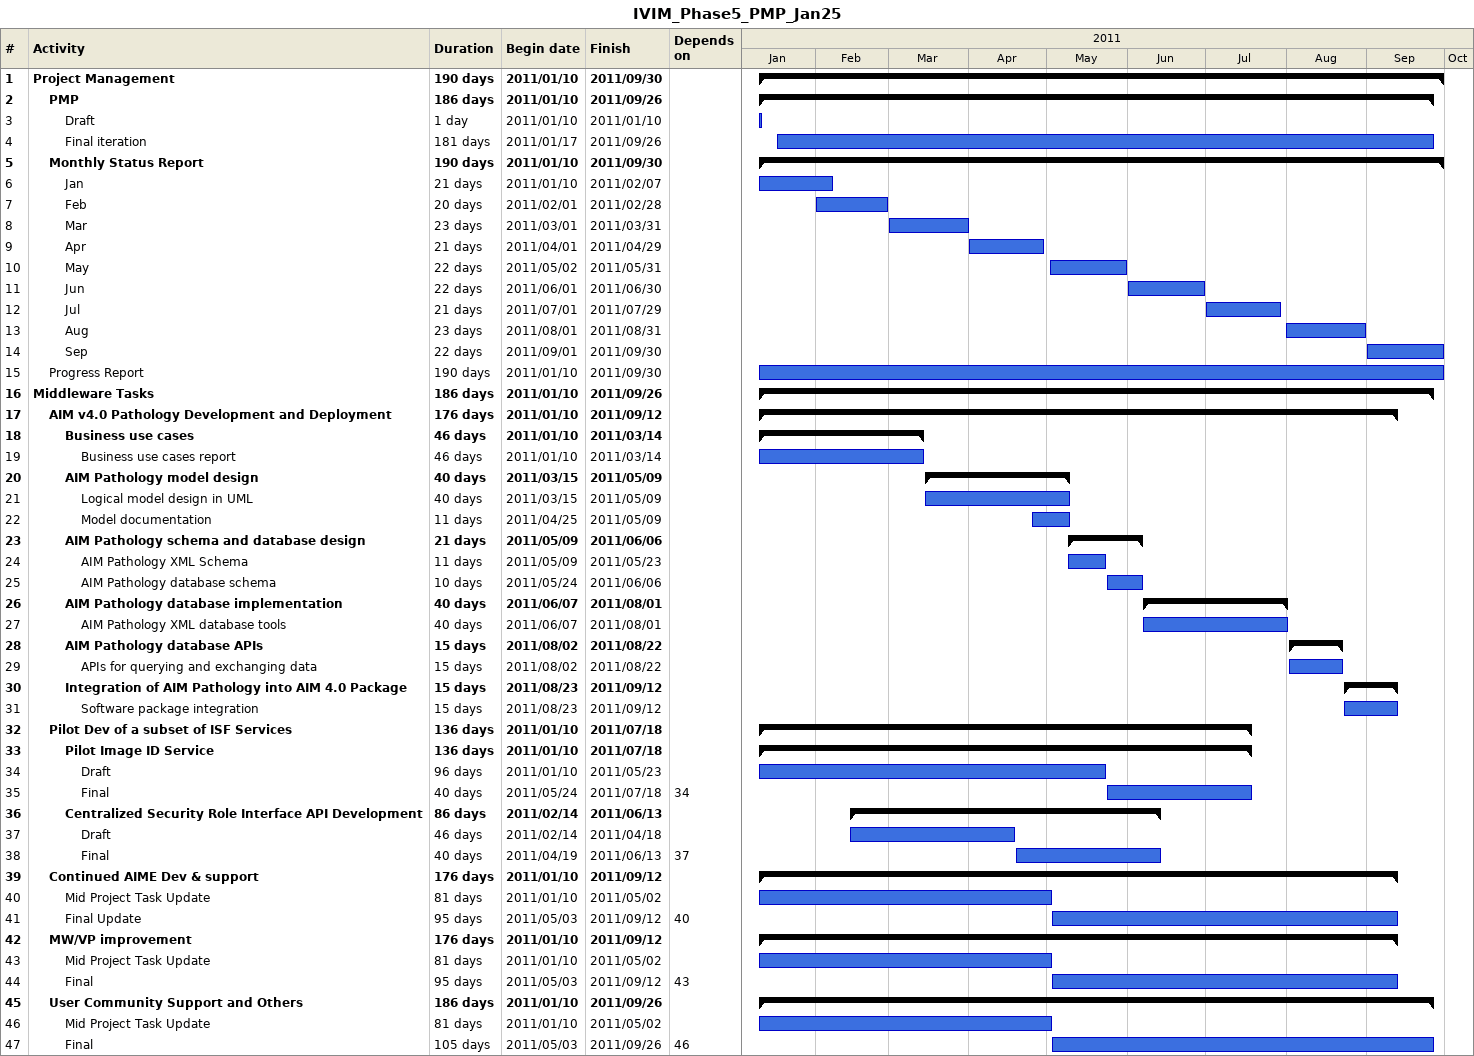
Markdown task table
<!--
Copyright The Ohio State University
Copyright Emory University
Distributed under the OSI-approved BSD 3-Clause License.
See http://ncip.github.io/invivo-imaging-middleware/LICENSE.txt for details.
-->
IVIM_Phase5_PMP_Jan25

| ID | Level | Task | Duration | Start | Finish | Predecessors |
|---|---|---|---|---|---|---|
| 1 | 1 | **Project Management** | 190d | 2011-01-10 | 2011-09-30 |  |
| 2 | 2 | **PMP** | 186d | 2011-01-10 | 2011-09-26 |  |
| 3 | 3 | Draft | 1d | 2011-01-10 | 2011-01-10 |  |
| 4 | 3 | Final iteration | 181d | 2011-01-17 | 2011-09-26 |  |
| 5 | 2 | **Monthly Status Report** | 190d | 2011-01-10 | 2011-09-30 |  |
| 6 | 3 | Jan | 21d | 2011-01-10 | 2011-02-07 |  |
| 7 | 3 | Feb | 20d | 2011-02-01 | 2011-02-28 |  |
| 8 | 3 | Mar | 23d | 2011-03-01 | 2011-03-31 |  |
| 9 | 3 | Apr | 21d | 2011-04-01 | 2011-04-29 |  |
| 10 | 3 | May | 22d | 2011-05-02 | 2011-05-31 |  |
| 11 | 3 | Jun | 22d | 2011-06-01 | 2011-06-30 |  |
| 12 | 3 | Jul | 21d | 2011-07-01 | 2011-07-29 |  |
| 13 | 3 | Aug | 23d | 2011-08-01 | 2011-08-31 |  |
| 14 | 3 | Sep | 22d | 2011-09-01 | 2011-09-30 |  |
| 15 | 2 | Progress Report | 190d | 2011-01-10 | 2011-09-30 |  |
| 16 | 1 | **Middleware Tasks** | 186d | 2011-01-10 | 2011-09-26 |  |
| 17 | 2 | **AIM v4.0 Pathology Development and Deployment** | 176d | 2011-01-10 | 2011-09-12 |  |
| 18 | 3 | **Business use cases** | 46d | 2011-01-10 | 2011-03-14 |  |
| 19 | 4 | Business use cases report | 46d | 2011-01-10 | 2011-03-14 |  |
| 20 | 3 | **AIM Pathology model design** | 40d | 2011-03-15 | 2011-05-09 |  |
| 21 | 4 | Logical model design in UML | 40d | 2011-03-15 | 2011-05-09 |  |
| 22 | 4 | Model documentation | 11d | 2011-04-25 | 2011-05-09 |  |
| 23 | 3 | **AIM Pathology schema and database design** | 21d | 2011-05-09 | 2011-06-06 |  |
| 24 | 4 | AIM Pathology XML Schema | 11d | 2011-05-09 | 2011-05-23 |  |
| 25 | 4 | AIM Pathology database schema | 10d | 2011-05-24 | 2011-06-06 |  |
| 26 | 3 | **AIM Pathology database implementation** | 40d | 2011-06-07 | 2011-08-01 |  |
| 27 | 4 | AIM Pathology XML database tools | 40d | 2011-06-07 | 2011-08-01 |  |
| 28 | 3 | **AIM Pathology database APIs** | 15d | 2011-08-02 | 2011-08-22 |  |
| 29 | 4 | APIs for querying and exchanging data | 15d | 2011-08-02 | 2011-08-22 |  |
| 30 | 3 | **Integration of AIM Pathology into AIM 4.0 Package** | 15d | 2011-08-23 | 2011-09-12 |  |
| 31 | 4 | Software package integration | 15d | 2011-08-23 | 2011-09-12 |  |
| 32 | 2 | **Pilot Dev of a subset of ISF Services** | 136d | 2011-01-10 | 2011-07-18 |  |
| 33 | 3 | **Pilot Image ID Service** | 136d | 2011-01-10 | 2011-07-18 |  |
| 34 | 4 | Draft | 96d | 2011-01-10 | 2011-05-23 |  |
| 35 | 4 | Final | 40d | 2011-05-24 | 2011-07-18 | 34 |
| 36 | 3 | **Centralized Security Role Interface API Development** | 86d | 2011-02-14 | 2011-06-13 |  |
| 37 | 4 | Draft | 46d | 2011-02-14 | 2011-04-18 |  |
| 38 | 4 | Final | 40d | 2011-04-19 | 2011-06-13 | 37 |
| 39 | 2 | **Continued AIME Dev & support** | 176d | 2011-01-10 | 2011-09-12 |  |
| 40 | 3 | Mid Project Task Update | 81d | 2011-01-10 | 2011-05-02 |  |
| 41 | 3 | Final Update | 95d | 2011-05-03 | 2011-09-12 | 40 |
| 42 | 2 | **MW/VP improvement** | 176d | 2011-01-10 | 2011-09-12 |  |
| 43 | 3 | Mid Project Task Update | 81d | 2011-01-10 | 2011-05-02 |  |
| 44 | 3 | Final | 95d | 2011-05-03 | 2011-09-12 | 43 |
| 45 | 2 | **User Community Support and Others** | 186d | 2011-01-10 | 2011-09-26 |  |
| 46 | 3 | Mid Project Task Update | 81d | 2011-01-10 | 2011-05-02 |  |
| 47 | 3 | Final | 105d | 2011-05-03 | 2011-09-26 | 46 |
